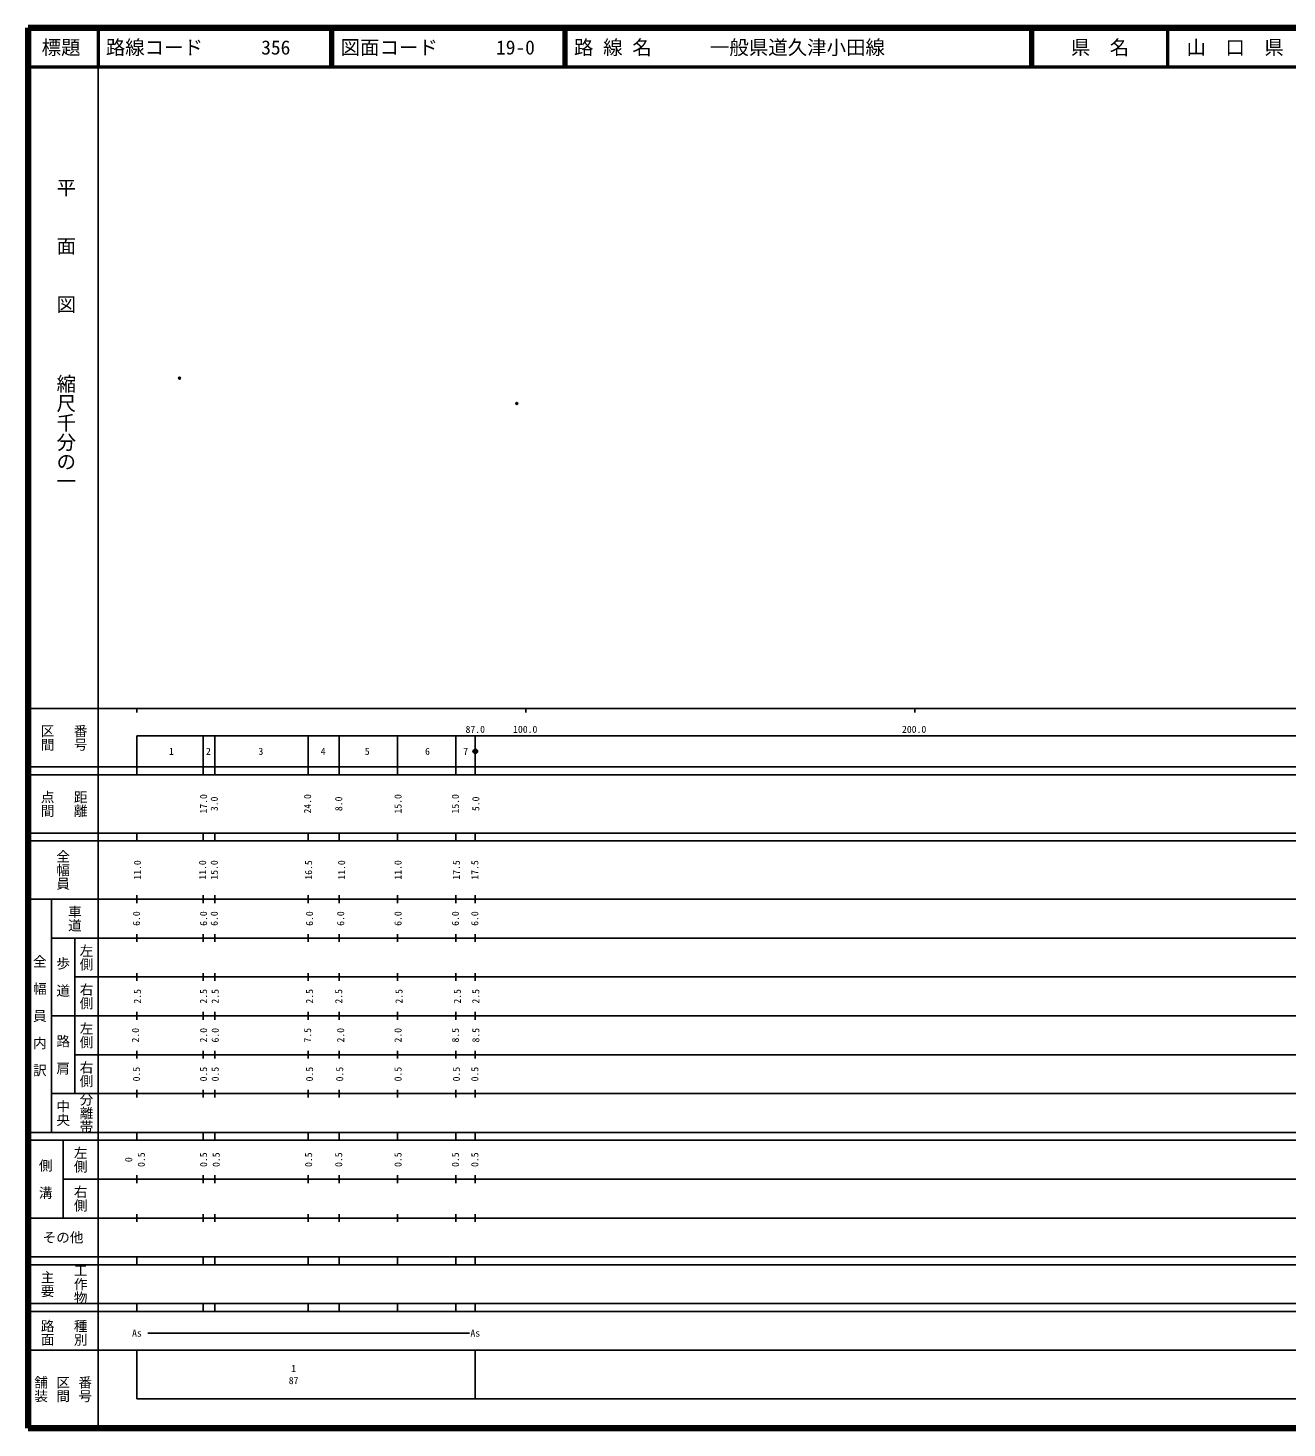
# Model space of a CAD drawing. Units: millimetres on the paper. Extents: x 40 to 680, y 20 to 380.
# Drawn here: x 40 to 363.7, y 20 to 380 of the extents above; entities that cross this region are included whole.
import ezdxf
from ezdxf.enums import TextEntityAlignment as Align

# ---------------------------------------------------------------- set-up
doc = ezdxf.new("R2010")
doc.units = ezdxf.units.MM
doc.header["$PDMODE"] = 32
doc.header["$PDSIZE"] = 0.5
doc.layers.add('M-OTRS', color=6, linetype='Continuous')
for name, color, linetype, lineweight in [('M-TTL', 2, 'Continuous', 140), ('M-TTL-BAND', 7, 'Continuous', 25), ('M-TTL-LINE', 7, 'Continuous', 50), ('M-TTL-TXT', 7, 'Continuous', 13)]:
    doc.layers.add(name, color=color, linetype=linetype, lineweight=lineweight)
doc.styles.add('@ＭＳ ゴシック', font='')
doc.styles.add('ＭＳ ゴシック', font='')
doc.styles.get('@ＭＳ ゴシック').set_extended_font_data('@MS Gothic')
doc.styles.get('ＭＳ ゴシック').set_extended_font_data('MS Gothic')

msp = doc.modelspace()

# ---------------------------------------------------------------- linework, layer by layer
at = {"layer": 'M-OTRS'}
for p in [(78.983, 289.973), (165.682, 283.473)]:
    msp.add_point(p, dxfattribs=at)
at = {"layer": 'M-TTL'}
for p, q in [((40, 380), (40, 20)), ((680, 380), (40, 380)), ((40, 20), (680, 20))]:
    msp.add_line(p, q, dxfattribs=at)
at = {"layer": 'M-TTL-BAND'}
for p, q in [((58, 370), (58, 20)), ((40, 205), (579, 205)), ((68, 205), (68, 204)), ((168, 205), (168, 204)), ((268, 205), (268, 204)), ((68, 198), (579, 198)), ((68, 198), (68, 188)), ((85, 198), (85, 188)), ((88, 198), (88, 188)), ((112, 198), (112, 188)), ((120, 198), (120, 188)), ((135, 198), (135, 188)), ((150, 198), (150, 188)), ((155, 198), (155, 188)), ((40, 190), (579, 190)), ((40, 188), (579, 188)), ((40, 173), (579, 173)), ((68, 171), (68, 173)), ((85, 173), (85, 171)), ((88, 173), (88, 171)), ((112, 173), (112, 171)), ((120, 173), (120, 171)), ((135, 173), (135, 171)), ((150, 173), (150, 171)), ((155, 173), (155, 171)), ((40, 171), (579, 171)), ((40, 156), (579, 156)), ((46, 96), (46, 156)), ((68, 155), (68, 157)), ((85, 157), (85, 155)), ((88, 157), (88, 155)), ((112, 157), (112, 155)), ((120, 157), (120, 155)), ((135, 157), (135, 155)), ((150, 157), (150, 155)), ((155, 157), (155, 155)), ((46, 146), (579, 146)), ((52, 146), (52, 106)), ((68, 145), (68, 147)), ((85, 147), (85, 145)), ((88, 147), (88, 145)), ((112, 147), (112, 145)), ((120, 147), (120, 145)), ((135, 147), (135, 145)), ((150, 147), (150, 145)), ((155, 147), (155, 145)), ((68, 135), (68, 137)), ((85, 137), (85, 135)), ((88, 137), (88, 135)), ((112, 137), (112, 135)), ((120, 137), (120, 135)), ((135, 137), (135, 135)), ((150, 137), (150, 135)), ((155, 137), (155, 135)), ((52, 136), (579, 136)), ((46, 126), (579, 126)), ((68, 125), (68, 127)), ((85, 127), (85, 125)), ((88, 127), (88, 125)), ((112, 127), (112, 125)), ((120, 127), (120, 125)), ((135, 127), (135, 125)), ((150, 127), (150, 125)), ((155, 127), (155, 125)), ((52, 116), (579, 116)), ((68, 115), (68, 117)), ((85, 117), (85, 115)), ((88, 117), (88, 115)), ((112, 117), (112, 115)), ((120, 117), (120, 115)), ((135, 117), (135, 115)), ((150, 117), (150, 115)), ((155, 117), (155, 115)), ((46, 106), (579, 106)), ((68, 105), (68, 107)), ((85, 107), (85, 105)), ((88, 107), (88, 105)), ((112, 107), (112, 105)), ((120, 107), (120, 105)), ((135, 107), (135, 105)), ((150, 107), (150, 105)), ((155, 107), (155, 105)), ((40, 96), (579, 96)), ((40, 94), (579, 94)), ((49, 94), (49, 74)), ((68, 94), (68, 96)), ((85, 96), (85, 94)), ((88, 96), (88, 94)), ((112, 96), (112, 94)), ((120, 96), (120, 94)), ((135, 96), (135, 94)), ((150, 96), (150, 94)), ((155, 96), (155, 94)), ((49, 84), (579, 84)), ((68, 83), (68, 85)), ((85, 85), (85, 83)), ((88, 85), (88, 83)), ((112, 85), (112, 83)), ((120, 85), (120, 83)), ((135, 85), (135, 83)), ((150, 85), (150, 83)), ((155, 85), (155, 83)), ((40, 74), (579, 74)), ((68, 73), (68, 75)), ((85, 75), (85, 73)), ((88, 75), (88, 73)), ((112, 75), (112, 73)), ((120, 75), (120, 73)), ((135, 75), (135, 73)), ((150, 75), (150, 73)), ((155, 75), (155, 73)), ((40, 64), (579, 64)), ((40, 62), (579, 62)), ((68, 62), (68, 64)), ((85, 64), (85, 62)), ((88, 64), (88, 62)), ((112, 64), (112, 62)), ((120, 64), (120, 62)), ((135, 64), (135, 62)), ((150, 64), (150, 62)), ((155, 64), (155, 62)), ((40, 52), (579, 52)), ((68, 50), (68, 52)), ((85, 52), (85, 50)), ((88, 52), (88, 50)), ((112, 52), (112, 50)), ((120, 52), (120, 50)), ((135, 52), (135, 50)), ((150, 52), (150, 50)), ((155, 52), (155, 50)), ((40, 50), (579, 50)), ((70.805, 44.406), (153.497, 44.406)), ((40, 40), (579, 40)), ((68, 40), (68, 27.5)), ((155, 40), (155, 27.5)), ((68, 27.5), (579, 27.5))]:
    msp.add_line(p, q, dxfattribs=at)
at = {"layer": 'M-TTL-BAND', "lineweight": 13}
for radius in [0.6, 0.48, 0.36, 0.24, 0.12, 0.02]:
    msp.add_circle((155, 194), radius, dxfattribs=at)
at = {"layer": 'M-TTL-BAND'}
msp.add_point((155, 194), dxfattribs=at)
at = {"layer": 'M-TTL-LINE'}
for p, q in [((58, 380), (58, 370)), ((117.75, 380), (117.75, 370)), ((118.25, 380), (118.25, 370)), ((177.75, 380), (177.75, 370)), ((178.25, 380), (178.25, 370)), ((297.75, 380), (297.75, 370)), ((298.25, 380), (298.25, 370)), ((333, 380), (333, 370)), ((40, 370), (680, 370))]:
    msp.add_line(p, q, dxfattribs=at)

# ---------------------------------------------------------------- texts
at = {"layer": 'M-TTL-BAND', "style": '@ＭＳ ゴシック'}
for s, p in [('平\u3000\u3000面\u3000\u3000図', (49.777, 306.475)), ('縮尺千分の一', (49.777, 261.03))]:
    msp.add_text(s, height=3.666, rotation=270, dxfattribs=at).set_placement(p, align=Align.MIDDLE_RIGHT)
at = {"layer": 'M-TTL-BAND'}
for s, height, rotation, style, p in [('区間', 2.566, 270, '@ＭＳ ゴシック', (45, 197.5)), ('番号', 2.566, 270, '@ＭＳ ゴシック', (53.5, 197.5)), ('点間', 2.566, 270, '@ＭＳ ゴシック', (45, 180.5)), ('距離', 2.566, 270, '@ＭＳ ゴシック', (53.5, 180.5)), ('17.0', 1.833, 90, 'ＭＳ ゴシック', (85.127, 180.5)), ('3.0', 1.833, 90, 'ＭＳ ゴシック', (87.877, 180.5)), ('24.0', 1.833, 90, 'ＭＳ ゴシック', (111.878, 180.5)), ('8.0', 1.833, 90, 'ＭＳ ゴシック', (119.878, 180.5)), ('15.0', 1.833, 90, 'ＭＳ ゴシック', (135.128, 180.5)), ('15.0', 1.833, 90, 'ＭＳ ゴシック', (149.879, 180.5)), ('5.0', 1.833, 90, 'ＭＳ ゴシック', (155.129, 180.5)), ('全幅員', 2.566, 270, '@ＭＳ ゴシック', (49, 163.5)), ('11.0', 1.833, 90, 'ＭＳ ゴシック', (68.126, 163.5)), ('11.0', 1.833, 90, 'ＭＳ ゴシック', (84.877, 163.5)), ('15.0', 1.833, 90, 'ＭＳ ゴシック', (87.877, 163.5)), ('16.5', 1.833, 90, 'ＭＳ ゴシック', (112.128, 163.5)), ('11.0', 1.833, 90, 'ＭＳ ゴシック', (120.628, 163.5)), ('11.0', 1.833, 90, 'ＭＳ ゴシック', (135.128, 163.5)), ('17.5', 1.833, 90, 'ＭＳ ゴシック', (150.129, 163.5)), ('17.5', 1.833, 90, 'ＭＳ ゴシック', (154.879, 163.5)), ('車道', 2.566, 270, '@ＭＳ ゴシック', (52, 151)), ('6.0', 1.833, 90, 'ＭＳ ゴシック', (67.876, 151)), ('6.0', 1.833, 90, 'ＭＳ ゴシック', (85.127, 151)), ('6.0', 1.833, 90, 'ＭＳ ゴシック', (87.877, 151)), ('6.0', 1.833, 90, 'ＭＳ ゴシック', (112.378, 151)), ('6.0', 1.833, 90, 'ＭＳ ゴシック', (120.378, 151)), ('6.0', 1.833, 90, 'ＭＳ ゴシック', (135.128, 151)), ('6.0', 1.833, 90, 'ＭＳ ゴシック', (149.879, 151)), ('6.0', 1.833, 90, 'ＭＳ ゴシック', (154.879, 151)), ('左側', 2.566, 270, '@ＭＳ ゴシック', (55, 141)), ('全\u3000幅\u3000員\u3000内\u3000訳', 2.566, 270, '@ＭＳ ゴシック', (43, 126)), ('歩\u3000道', 2.566, 270, '@ＭＳ ゴシック', (49, 136)), ('右側', 2.566, 270, '@ＭＳ ゴシック', (55, 131)), ('2.5', 1.833, 90, 'ＭＳ ゴシック', (68.126, 131)), ('2.5', 1.833, 90, 'ＭＳ ゴシック', (85.127, 131)), ('2.5', 1.833, 90, 'ＭＳ ゴシック', (88.127, 131)), ('2.5', 1.833, 90, 'ＭＳ ゴシック', (112.378, 131)), ('2.5', 1.833, 90, 'ＭＳ ゴシック', (119.878, 131)), ('2.5', 1.833, 90, 'ＭＳ ゴシック', (135.378, 131)), ('2.5', 1.833, 90, 'ＭＳ ゴシック', (150.379, 131)), ('2.5', 1.833, 90, 'ＭＳ ゴシック', (155.129, 131)), ('左側', 2.566, 270, '@ＭＳ ゴシック', (55, 121)), ('2.0', 1.833, 90, 'ＭＳ ゴシック', (67.626, 121)), ('2.0', 1.833, 90, 'ＭＳ ゴシック', (85.127, 121)), ('6.0', 1.833, 90, 'ＭＳ ゴシック', (88.127, 121)), ('7.5', 1.833, 90, 'ＭＳ ゴシック', (111.878, 121)), ('2.0', 1.833, 90, 'ＭＳ ゴシック', (120.378, 121)), ('2.0', 1.833, 90, 'ＭＳ ゴシック', (135.128, 121)), ('8.5', 1.833, 90, 'ＭＳ ゴシック', (149.879, 121)), ('8.5', 1.833, 90, 'ＭＳ ゴシック', (155.129, 121)), ('路\u3000肩', 2.566, 270, '@ＭＳ ゴシック', (49, 116)), ('右側', 2.566, 270, '@ＭＳ ゴシック', (55, 111)), ('0.5', 1.833, 90, 'ＭＳ ゴシック', (67.876, 111)), ('0.5', 1.833, 90, 'ＭＳ ゴシック', (85.127, 111)), ('0.5', 1.833, 90, 'ＭＳ ゴシック', (88.127, 111)), ('0.5', 1.833, 90, 'ＭＳ ゴシック', (112.378, 111)), ('0.5', 1.833, 90, 'ＭＳ ゴシック', (120.128, 111)), ('0.5', 1.833, 90, 'ＭＳ ゴシック', (135.128, 111)), ('0.5', 1.833, 90, 'ＭＳ ゴシック', (150.129, 111)), ('0.5', 1.833, 90, 'ＭＳ ゴシック', (154.879, 111)), ('分離帯', 2.566, 270, '@ＭＳ ゴシック', (55, 101)), ('中央', 2.566, 270, '@ＭＳ ゴシック', (49, 101)), ('左側', 2.566, 270, '@ＭＳ ゴシック', (53.5, 89)), ('0.5', 1.833, 90, 'ＭＳ ゴシック', (69.126, 89)), ('0.5', 1.833, 90, 'ＭＳ ゴシック', (85.127, 89)), ('0.5', 1.833, 90, 'ＭＳ ゴシック', (88.377, 89)), ('0.5', 1.833, 90, 'ＭＳ ゴシック', (112.128, 89)), ('0.5', 1.833, 90, 'ＭＳ ゴシック', (119.878, 89)), ('0.5', 1.833, 90, 'ＭＳ ゴシック', (135.128, 89)), ('0.5', 1.833, 90, 'ＭＳ ゴシック', (149.879, 89)), ('0.5', 1.833, 90, 'ＭＳ ゴシック', (154.879, 89)), ('側\u3000溝', 2.566, 270, '@ＭＳ ゴシック', (44.5, 84)), ('0', 1.833, 90, 'ＭＳ ゴシック', (65.876, 89)), ('右側', 2.566, 270, '@ＭＳ ゴシック', (53.5, 79)), ('工作物', 2.566, 270, '@ＭＳ ゴシック', (53.5, 57)), ('主要', 2.566, 270, '@ＭＳ ゴシック', (45, 57)), ('路面', 2.566, 270, '@ＭＳ ゴシック', (45, 44.5)), ('種別', 2.566, 270, '@ＭＳ ゴシック', (53.5, 44.5)), ('舗装', 2.566, 270, '@ＭＳ ゴシック', (43.333, 30)), ('区間', 2.566, 270, '@ＭＳ ゴシック', (49, 30)), ('番号', 2.566, 270, '@ＭＳ ゴシック', (54.667, 30))]:
    msp.add_text(s, height=height, rotation=rotation, dxfattribs=dict(at, style=style)).set_placement(p, align=Align.MIDDLE_CENTER)
at = {"layer": 'M-TTL-BAND', "style": 'ＭＳ ゴシック'}
for s, p in [('87.0', (155, 198.195)), ('100.0', (167.844, 198.195)), ('200.0', (267.844, 198.195))]:
    msp.add_text(s, height=1.833, dxfattribs=at).set_placement(p, align=Align.BOTTOM_CENTER)
for s, height, p in [('1', 1.833, (76.876, 194)), ('2', 1.833, (86.377, 194)), ('3', 1.833, (99.877, 194)), ('4', 1.833, (115.878, 194)), ('5', 1.833, (127.212, 194)), ('6', 1.833, (142.712, 194)), ('7', 1.833, (152.546, 194)), ('その他', 2.566, (49, 69)), ('As', 1.833, (68.006, 44.406)), ('As', 1.833, (155, 44.406)), ('1', 1.833, (108.288, 35.31)), ('87', 1.833, (108.288, 32.203))]:
    msp.add_text(s, height=height, dxfattribs=at).set_placement(p, align=Align.MIDDLE_CENTER)
at = {"layer": 'M-TTL-TXT', "style": 'ＭＳ ゴシック'}
for s, p in [('標題', (48.5, 375)), ('県\u3000名', (315.625, 375)), ('山\u3000口\u3000県', (350.375, 375))]:
    msp.add_text(s, height=3.666, dxfattribs=at).set_placement(p, align=Align.MIDDLE_CENTER)
for s, p in [('路線コード      356', (60, 375)), ('図面コード      19-0', (120.38, 375)), ('路 線 名      一般県道久津小田線', (180.38, 375))]:
    msp.add_text(s, height=3.666, dxfattribs=at).set_placement(p, align=Align.MIDDLE_LEFT)

doc.saveas('drawing.dxf')
